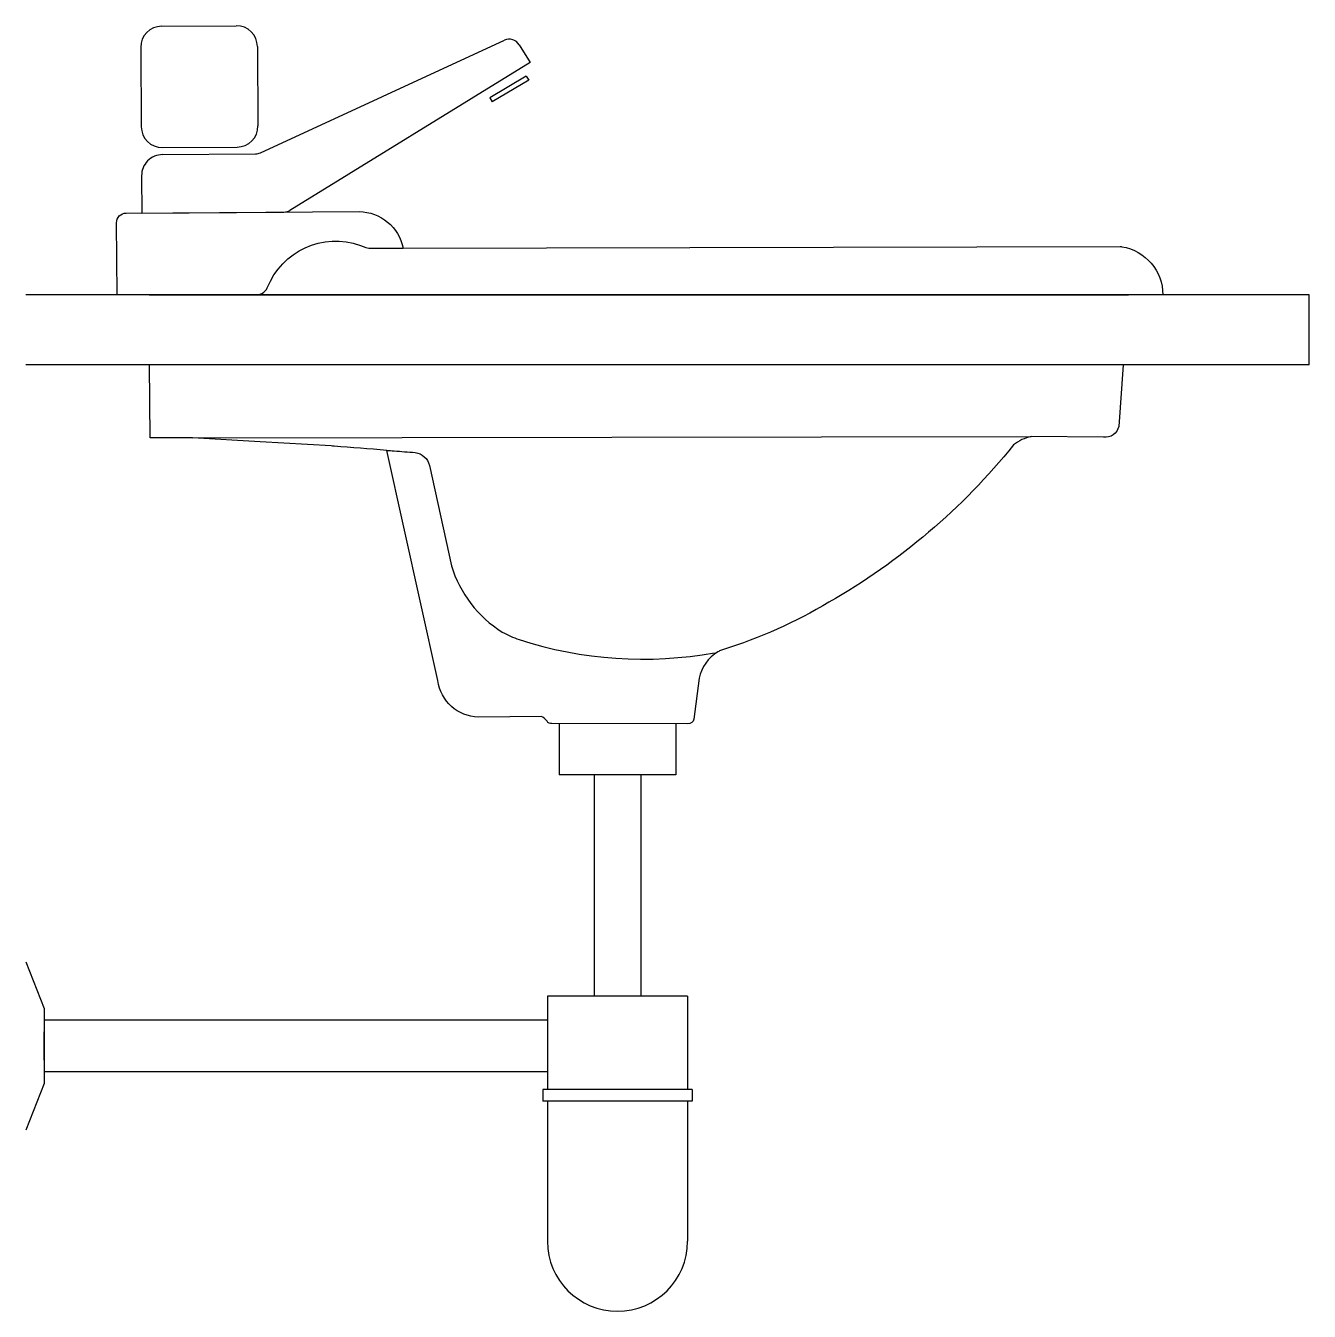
# Model space of a CAD drawing. Header units: millimetres. Extents: x -2898.151 to -2897.601, y 2974.527 to 2975.078.
import ezdxf

# ---------------------------------------------------------------- set-up
doc = ezdxf.new("R2010")
doc.units = ezdxf.units.MM
doc.header["$LTSCALE"] = 10
doc.layers.add('banheiro_louças', color=2, linetype='Continuous')

msp = doc.modelspace()

# ---------------------------------------------------------------- linework, layer by layer
at = {"layer": 'banheiro_louças'}
for p, q in [((-2898.092506858565, 2975.077466011373), (-2898.060507595625, 2975.07768320094)), ((-2898.1014455667, 2975.068405134105), (-2898.101214802785, 2975.034405917232)), ((-2898.051446718358, 2975.068744492804), (-2898.051215954442, 2975.034745275931)), ((-2898.050153737099, 2975.023198093599), (-2897.945603085154, 2975.071439194246)), ((-2897.939247608674, 2975.069515828318), (-2897.934590731415, 2975.061933093627)), ((-2897.934590731415, 2975.061933093627), (-2898.037519342131, 2974.998561980339)), ((-2897.936238180122, 2975.056030923402), (-2897.951822794855, 2975.046720476027)), ((-2897.936238180122, 2975.056030923402), (-2897.935212456785, 2975.054313980876)), ((-2897.935212456785, 2975.054313980876), (-2897.950797071518, 2975.045003533502)), ((-2897.951822794855, 2975.046720476027), (-2897.950797071518, 2975.045003533502)), ((-2898.092153925517, 2975.025467209095), (-2898.060154662578, 2975.025684398663)), ((-2898.092133563996, 2975.022467278195), (-2898.052214625066, 2975.022738221219)), ((-2898.101072272131, 2975.013406400927), (-2898.100963677347, 2974.997406769457)), ((-2898.100963677347, 2974.997406769457), (-2898.040106806331, 2974.997819825143)), ((-2897.922148995276, 2974.778612948946), (-2897.922148995276, 2974.756694445301)), ((-2897.872148995276, 2974.778517538484), (-2897.872148995276, 2974.756694445301)), ((-2897.872148995276, 2974.756694445301), (-2897.922148995276, 2974.756694445301)), ((-2897.907148995276, 2974.756694445301), (-2897.907148995276, 2974.661823753723)), ((-2897.887148995276, 2974.756694445301), (-2897.887148995276, 2974.661823753723)), ((-2898.150726060268, 2974.67655821659), (-2898.142751464741, 2974.656558216591)), ((-2897.867148995276, 2974.661823753723), (-2897.927148995276, 2974.661823753723)), ((-2897.927148995276, 2974.661823753723), (-2897.927148995276, 2974.621823753723)), ((-2897.867148995276, 2974.661823753723), (-2897.867148995276, 2974.621823753723)), ((-2898.142751464741, 2974.656558216591), (-2898.142751464741, 2974.624436730497)), ((-2897.927148995275, 2974.651558216591), (-2898.142751464741, 2974.651558216591)), ((-2898.142751464741, 2974.634436730497), (-2898.142751464741, 2974.646558216591)), ((-2897.927148995275, 2974.629436730497), (-2898.142751464741, 2974.629436730497)), ((-2898.142751464741, 2974.624436730497), (-2898.150726060268, 2974.604436730497)), ((-2897.865148995276, 2974.621823753723), (-2897.929148995276, 2974.621823753723)), ((-2897.929148995276, 2974.621823753723), (-2897.929148995276, 2974.616823753723)), ((-2897.865148995276, 2974.621823753723), (-2897.865148995276, 2974.616823753723)), ((-2897.865148995276, 2974.616823753723), (-2897.929148995276, 2974.616823753723)), ((-2897.927148995276, 2974.616823753723), (-2897.927148995276, 2974.556823753722)), ((-2897.867148995276, 2974.616823753723), (-2897.867148995276, 2974.556823753722))]:
    msp.add_line(p, q, dxfattribs=at)
at = {"layer": 'banheiro_louças', "color": 3}
for p, q in [((-2897.600726060267, 2974.962361125126), (-2898.150726060268, 2974.962361125126)), ((-2897.600726060267, 2974.932361125126), (-2897.600726060267, 2974.962361125126)), ((-2897.600726060267, 2974.932361125126), (-2898.150726060268, 2974.932361125126))]:
    msp.add_line(p, q, dxfattribs=at)
at = {"layer": 'banheiro_louças'}
for points in [[(-2898.097863260058, 2974.962361125126), (-2898.111548660275, 2974.962361125126), (-2898.111758507172, 2974.993278567984, -0.4366970684925824), (-2898.107731281473, 2974.997360835493), (-2898.007883146341, 2974.998038537767, -0.3552949462587313), (-2897.988997620968, 2974.982325304094), (-2897.681726045489, 2974.983020467304, -0.0437366463472976), (-2897.681033107881, 2974.982970915582, -0.3673248185908756), (-2897.663478519818, 2974.962361125126), (-2897.678210348849, 2974.962361125125)], [(-2898.05224592712, 2974.96245951236, 0.3086016765325803), (-2898.047196758497, 2974.965332236113, -0.4049642392649639), (-2898.007331290734, 2974.98355218827, 0.127767717919153), (-2898.002393050625, 2974.982335444181), (-2897.988997620968, 2974.982325304094)], [(-2897.680416240109, 2974.932361125126), (-2897.682356713638, 2974.905970791694, -0.3932842829774807), (-2897.688914715852, 2974.901364480294), (-2897.719835598823, 2974.901661476723, 0.1183780888907146), (-2897.727414167915, 2974.898061971748, -0.09308383680311995), (-2897.8065344751, 2974.830618555024, -0.05851321658796649), (-2897.852112397279, 2974.810311104711), (-2897.853391142561, 2974.809775879355, 0.02954192009099168), (-2897.854180540171, 2974.809373836501, 0.2014195269621969), (-2897.862208115655, 2974.798133926356), (-2897.864484326456, 2974.780552296118, -0.3829599115489092), (-2897.867004782632, 2974.77850772225), (-2897.925295205182, 2974.778618952573, -0.2831469333801774), (-2897.927329458711, 2974.779618878772, 0.2137965456204587), (-2897.929877435791, 2974.781629051509), (-2897.956740132045, 2974.781446725516, -0.370517360903954), (-2897.974079448618, 2974.797041904763), (-2897.99603769034, 2974.895731868496, -0.0002796936749124073), (-2898.018572076681, 2974.897507020949, 0.004847882893482137), (-2898.019873087092, 2974.897597556483), (-2898.050297447077, 2974.899418523002), (-2898.079256107967, 2974.901151764125), (-2898.097447636805, 2974.901125965788), (-2898.097659640148, 2974.932361125126)], [(-2897.99603769034, 2974.895731868496, 0.0004248842455571862), (-2897.992881544216, 2974.895487716828, 0.0001487652319765039), (-2897.983866570301, 2974.894800744558, -0.3201185638234157), (-2897.97774660915, 2974.889266749334), (-2897.968331019679, 2974.846246988698, 0.1804630563087818), (-2897.946502082469, 2974.817853467934, 0.04242196348032798), (-2897.939337897373, 2974.814672274151, 0.1234141157890513), (-2897.855553792929, 2974.808997444384)]]:
    msp.add_lwpolyline(points, format="xyb", dxfattribs=at)
for points in [[(-2898.007331290734, 2974.98355218827), (-2898.007189479554, 2974.983488739797)], [(-2898.097863260058, 2974.962361125126), (-2898.097863890486, 2974.962454008179)], [(-2898.097863260058, 2974.962361125126), (-2897.678210348849, 2974.962361125125)], [(-2898.079256107967, 2974.901151764125), (-2897.719835598823, 2974.901661476723)]]:
    msp.add_lwpolyline(points, dxfattribs=at)
for centre, radius, start, end in [((-2898.092445773999, 2975.068466218671), 0.009000000000000001, 90.38887940977158, 180.3888794097618), ((-2898.060446511059, 2975.068683408238), 0.009000000000000001, 0.3888794097617969, 90.3888794097618), ((-2897.943508261317, 2975.066899181791), 0.005, 31.55584086665974, 114.7692461611038), ((-2898.092215010083, 2975.034467001798), 0.009000000000000001, 180.3888794097618, 270.3888794097618), ((-2898.060215747144, 2975.034684191365), 0.009000000000000001, 270.3888794097618, 0.3888794097617969), ((-2898.09207247943, 2975.013467485493), 0.009000000000000001, 90.3888794097618, 180.3888794097618), ((-2898.052248560935, 2975.027738106053), 0.005, 270.3888794097716, 294.7692461611009), ((-2898.040140742201, 2975.002819709977), 0.005, 270.3888794097683, 301.6197867796287), ((-2897.897148995276, 2974.556823753722), 0.02999999999999403, 180, 359.999999999987)]:
    msp.add_arc(centre, radius, start, end, dxfattribs=at)

doc.saveas('drawing.dxf')
